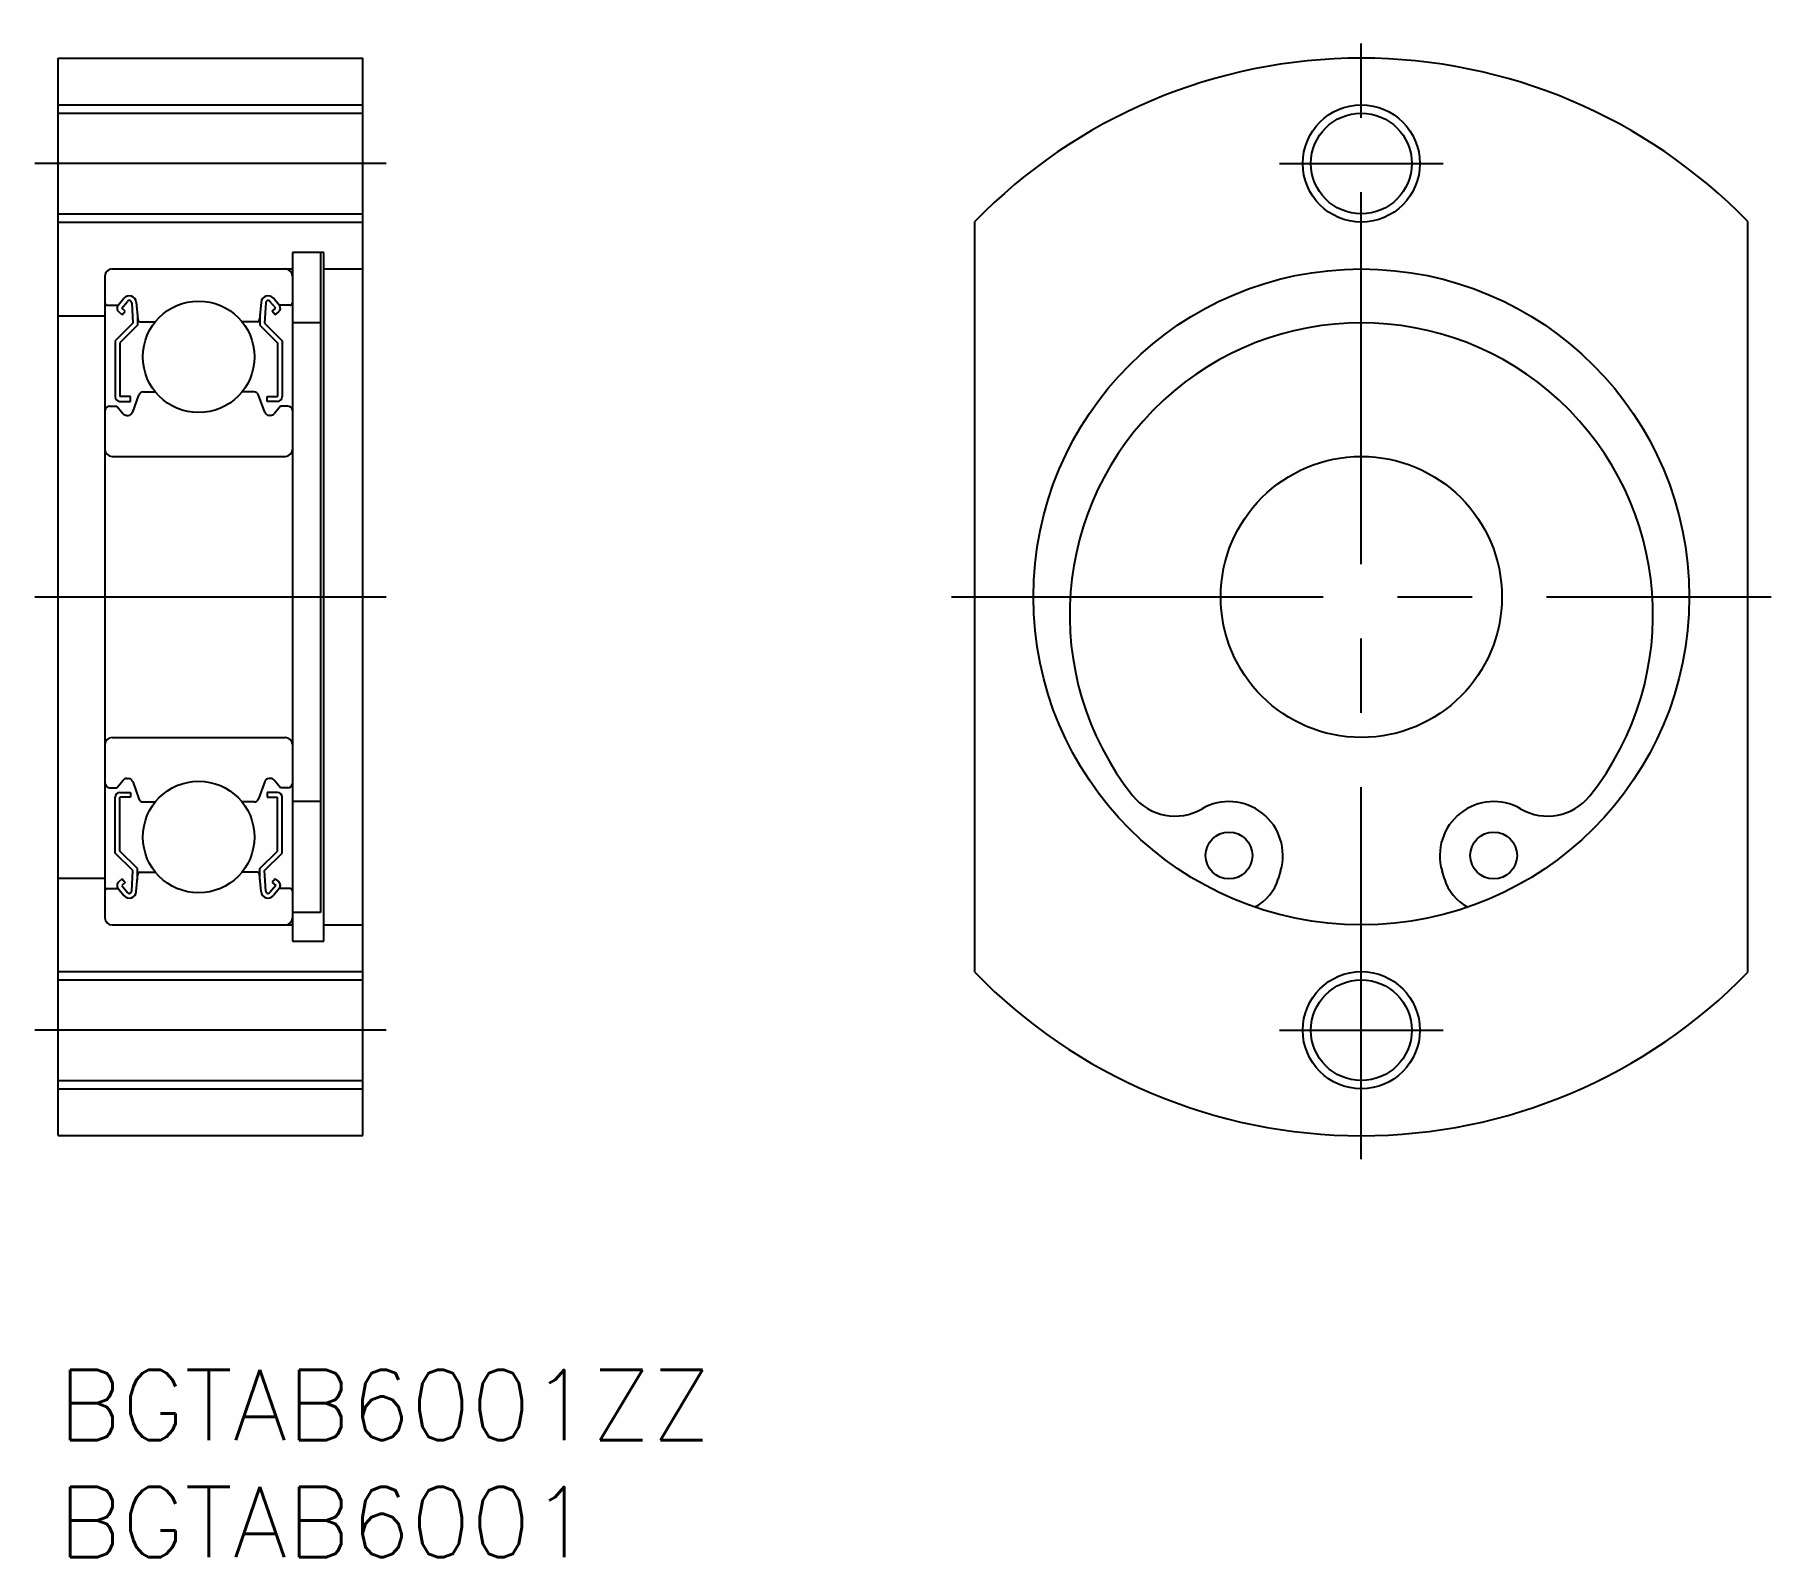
# Model space of a CAD drawing. Extents: x -1 to 73.1, y -8 to 57.
import ezdxf

# ---------------------------------------------------------------- set-up
doc = ezdxf.new("R2010")
doc.units = 0
doc.header["$LTSCALE"] = 0.5
doc.linetypes.add('CENTER', pattern=[50.8, 31.75, -6.35, 6.35, -6.35])
for name, color, linetype in [('MSM_CENTER', 1, 'CENTER'), ('MSM_CONTINUOUS', 7, 'CONTINUOUS'), ('MSM_NARROW', 5, 'CONTINUOUS'), ('MSM_PART_NUMBER', 7, 'CONTINUOUS')]:
    doc.layers.add(name, color=color, linetype=linetype)
doc.styles.get("Standard").update_dxf_attribs({"font": 'txt.shx', "height": 3, "bigfont": 'bigfont.shx'})

# ---------------------------------------------------------------- blocks, each defined once
blk = doc.blocks.new('*U4')
at = {"layer": 'MSM_PART_NUMBER'}
blk.add_text('BGTAB6001ZZ', height=3, dxfattribs=at).set_placement((0, -3))
blk = doc.blocks.new('*U5')
at = {"layer": 'MSM_PART_NUMBER'}
blk.add_text('BGTAB6001', height=3, dxfattribs=at).set_placement((0, -8))

msp = doc.modelspace()

# ---------------------------------------------------------------- linework, layer by layer
at = {"layer": 'MSM_CENTER'}
for p, q in [((55.634, 8.996), (55.634, 56.996)), ((14, 51.5), (-1, 51.5)), ((52.134, 51.5), (59.134, 51.5)), ((-1, 32.996), (14, 32.996)), ((38.135, 32.996), (73.135, 32.996)), ((14, 14.5), (-1, 14.5)), ((52.134, 14.5), (59.134, 14.5))]:
    msp.add_line(p, q, dxfattribs=at)
at = {"layer": 'MSM_CONTINUOUS'}
for p, q in [((0, 56), (13, 56)), ((0, 10), (0, 56)), ((13, 10), (13, 56)), ((0, 53.65), (13, 53.65)), ((0, 49.35), (13, 49.35)), ((39.135, 16.972), (39.135, 49.02)), ((72.135, 16.973), (72.135, 49.019)), ((9.999, 47.696), (9.999, 18.296)), ((11.349, 47.696, -0.7), (9.999, 47.696, -0.7)), ((11.199, 47.696), (11.199, 19.531)), ((11.349, 18.296, -0.1), (11.349, 47.696, -0.1)), ((2.299, 46.996), (9.999, 46.996)), ((11.349, 46.996), (12.999, 46.996)), ((1.999, 46.696), (1.999, 19.296)), ((2.099, 45.446), (2.559, 45.446)), ((2.559, 45.446), (2.809, 45.744)), ((2.712, 45.317), (2.962, 45.615)), ((2.865, 45.189), (2.712, 45.317)), ((3.139, 45.556), (3.182, 44.679)), ((3.337, 45.577), (3.402, 44.837)), ((8.661, 45.577), (8.596, 44.837)), ((8.859, 45.556), (8.816, 44.679)), ((9.286, 45.317), (9.036, 45.615)), ((9.133, 45.189), (9.286, 45.317)), ((9.439, 45.446), (9.189, 45.744)), ((9.899, 45.446), (9.439, 45.446)), ((-0.001, 44.996), (1.999, 44.996)), ((3.182, 44.679), (2.432, 43.929)), ((2.737, 45.036), (2.584, 45.164)), ((3.382, 44.596), (2.632, 43.846)), ((2.737, 45.036), (2.865, 45.189)), ((3.382, 45.066), (3.382, 44.596)), ((3.502, 44.746), (4.15, 44.746)), ((8.496, 44.746), (7.848, 44.746)), ((8.616, 45.066), (8.616, 44.596)), ((8.616, 44.596), (9.366, 43.846)), ((8.816, 44.679), (9.566, 43.929)), ((9.261, 45.036), (9.133, 45.189)), ((9.261, 45.036), (9.414, 45.164)), ((11.199, 44.696, -0.7), (9.999, 44.696, -0.7)), ((2.432, 43.929), (2.432, 41.546)), ((2.632, 43.846), (2.632, 41.546)), ((9.366, 43.846), (9.366, 41.546)), ((9.566, 43.929), (9.566, 41.546)), ((3.082, 41.546), (2.632, 41.546)), ((3.082, 41.346), (3.082, 41.546)), ((3.181, 40.878), (3.449, 41.615)), ((3.637, 41.746), (4.15, 41.746)), ((8.361, 41.746), (7.848, 41.746)), ((8.817, 40.878), (8.549, 41.615)), ((8.916, 41.546), (9.366, 41.546)), ((8.916, 41.346), (8.916, 41.546)), ((2.199, 41.146), (2.499, 41.146)), ((2.499, 41.146), (2.775, 40.818)), ((2.632, 41.346), (3.082, 41.346)), ((9.366, 41.346), (8.916, 41.346)), ((9.499, 41.146), (9.223, 40.818)), ((9.799, 41.146), (9.499, 41.146)), ((2.928, 40.746), (2.993, 40.746)), ((9.07, 40.746), (9.005, 40.746)), ((2.299, 38.996), (9.699, 38.996)), ((2.299, 26.996), (9.699, 26.996)), ((2.928, 25.246), (2.993, 25.246)), ((9.07, 25.246), (9.005, 25.246)), ((2.199, 24.846), (2.499, 24.846)), ((2.499, 24.846), (2.775, 25.175)), ((2.632, 24.646), (3.082, 24.646)), ((3.082, 24.646), (3.082, 24.446)), ((3.181, 25.115), (3.449, 24.378)), ((8.817, 25.115), (8.549, 24.378)), ((8.916, 24.646), (8.916, 24.446)), ((9.366, 24.646), (8.916, 24.646)), ((9.499, 24.846), (9.223, 25.175)), ((9.799, 24.846), (9.499, 24.846)), ((2.432, 22.063), (2.432, 24.446)), ((2.632, 22.146), (2.632, 24.446)), ((3.082, 24.446), (2.632, 24.446)), ((3.637, 24.246), (4.15, 24.246)), ((3.765, 24.246), (3.765, 24.246)), ((8.361, 24.246), (7.848, 24.246)), ((8.916, 24.446), (9.366, 24.446)), ((9.366, 22.146), (9.366, 24.446)), ((9.566, 22.063), (9.566, 24.446)), ((11.199, 24.258, -0.7), (9.999, 24.258, -0.7)), ((3.182, 21.313), (2.432, 22.063)), ((3.382, 21.396), (2.632, 22.146)), ((8.616, 21.396), (9.366, 22.146)), ((8.816, 21.313), (9.566, 22.063)), ((-0.001, 20.996), (1.999, 20.996)), ((2.737, 20.956), (2.584, 20.828)), ((2.865, 20.803), (2.712, 20.675)), ((2.737, 20.956), (2.865, 20.803)), ((3.139, 20.436), (3.182, 21.313)), ((3.337, 20.415), (3.402, 21.155)), ((3.382, 20.926), (3.382, 21.396)), ((3.502, 21.246), (4.15, 21.246)), ((8.496, 21.246), (7.848, 21.246)), ((8.661, 20.415), (8.596, 21.155)), ((8.616, 20.926), (8.616, 21.396)), ((8.859, 20.436), (8.816, 21.313)), ((9.261, 20.956), (9.133, 20.803)), ((9.133, 20.803), (9.286, 20.675)), ((9.261, 20.956), (9.414, 20.828)), ((52.19, 21.308, -0.7), (52.089, 20.966, -0.7)), ((59.179, 20.966, -0.7), (59.078, 21.308, -0.7)), ((2.099, 20.546), (2.559, 20.546)), ((2.559, 20.546), (2.809, 20.249)), ((2.712, 20.675), (2.962, 20.377)), ((9.286, 20.675), (9.036, 20.377)), ((9.439, 20.546), (9.189, 20.249)), ((9.899, 20.546), (9.439, 20.546)), ((11.199, 19.531, -0.7), (9.999, 19.531, -0.7)), ((2.299, 18.996), (9.999, 18.996)), ((11.349, 18.996), (12.999, 18.996)), ((9.999, 18.296, -0.7), (11.349, 18.296, -0.7)), ((0, 16.65), (13, 16.65)), ((0, 12.35), (13, 12.35)), ((0, 10), (13, 10))]:
    msp.add_line(p, q, dxfattribs=at)
for centre, radius in [((55.634, 51.5), 2.15), ((55.634, 32.996, -0.7), 14), ((5.999, 43.246), 2.381), ((55.634, 32.996), 6), ((5.999, 22.746), 2.381), ((49.984, 21.958, -0.7), 1), ((61.284, 21.958, -0.7), 1), ((55.634, 14.5), 2.15)]:
    msp.add_circle(centre, radius, dxfattribs=at)
for centre, radius, start, end in [((55.634, 32.996), 23, 44.15827, 135.83731), ((2.299, 46.696), 0.3, 90, 180), ((9.699, 46.696), 0.3, 0, 90), ((2.099, 45.546), 0.1, 180, 270), ((2.712, 45.318), 0.2, 140.00197, 230.08631), ((3.038, 45.551), 0.3, 4.99676, 140.00197), ((3.039, 45.551), 0.1, 2.81979, 140.00215), ((8.959, 45.551), 0.3, 39.99803, 175.00324), ((8.959, 45.551), 0.1, 39.99785, 177.18021), ((9.286, 45.318), 0.2, 309.91369, 39.99803), ((9.899, 45.546), 0.1, 270, 0), ((3.502, 44.846), 0.1, 184.99676, 269.99912), ((8.496, 44.846), 0.1, 270.00088, 355.00324), ((55.634, 32.246, -0.7), 12.45, 321.58898, 218.41102), ((2.632, 41.546), 0.2, 180, 270), ((3.637, 41.546), 0.2, 90, 159.99165), ((8.361, 41.546), 0.2, 20.00835, 90), ((9.366, 41.546), 0.2, 270, 0), ((2.199, 40.946), 0.2, 90, 180), ((2.928, 40.946), 0.2, 219.9952, 270), ((2.993, 40.946), 0.2, 270, 339.99165), ((9.005, 40.946), 0.2, 200.00835, 270), ((9.07, 40.946), 0.2, 270, 320.0048), ((9.799, 40.946), 0.2, 0, 90), ((2.299, 39.296), 0.3, 180, 270), ((9.699, 39.296), 0.3, 270, 0), ((2.299, 26.696), 0.3, 90, 180), ((9.699, 26.696), 0.3, 0, 90), ((2.928, 25.046), 0.2, 90, 140.0048), ((2.993, 25.046), 0.2, 20.00835, 90), ((9.005, 25.046), 0.2, 90, 159.99165), ((9.07, 25.046), 0.2, 39.9952, 90), ((2.199, 25.046), 0.2, 180, 270), ((2.632, 24.446), 0.2, 90, 180), ((9.366, 24.446), 0.2, 0, 90), ((9.799, 25.046), 0.2, 270, 0), ((47.681, 25.94, -0.7), 2.3, 218.41102, 300.04713), ((63.587, 25.94, -0.7), 2.3, 239.95287, 321.58898), ((3.637, 24.446), 0.2, 200.00835, 270), ((8.361, 24.446), 0.2, 270, 339.99165), ((49.984, 21.958, -0.7), 2.3, 343.58289, 120.04713), ((61.284, 21.958, -0.7), 2.3, 59.95287, 196.41711), ((2.712, 20.675), 0.2, 129.91369, 219.99803), ((3.502, 21.146), 0.1, 90.00088, 175.00324), ((8.496, 21.146), 0.1, 4.99676, 89.99912), ((9.286, 20.675), 0.2, 320.00197, 50.08631), ((50.171, 21.531, -0.7), 2, 297.32736, 343.58289), ((61.097, 21.531, -0.7), 2, 196.41711, 242.67264), ((2.099, 20.446), 0.1, 90, 180), ((3.038, 20.441), 0.3, 219.99803, 355.00324), ((3.039, 20.441), 0.1, 219.99785, 357.18021), ((8.959, 20.441), 0.3, 184.99676, 320.00197), ((8.959, 20.441), 0.1, 182.81979, 320.00215), ((9.899, 20.446), 0.1, 0, 90), ((2.299, 19.296), 0.3, 180, 270), ((9.699, 19.296), 0.3, 270, 0), ((55.634, 32.996), 23, 224.16269, 315.84173)]:
    msp.add_arc(centre, radius, start, end, dxfattribs=at)
at = {"layer": 'MSM_NARROW'}
for p, q in [((0, 54), (13, 54)), ((0, 49), (13, 49)), ((0, 17), (13, 17)), ((0, 12), (13, 12))]:
    msp.add_line(p, q, dxfattribs=at)
for centre in [(55.634, 51.5), (55.634, 14.5)]:
    msp.add_circle(centre, 2.5, dxfattribs=at)

# ---------------------------------------------------------------- block references
at = {"layer": 'MSM_CONTINUOUS'}
for name in ['*U4', '*U5']:
    msp.add_blockref(name, (0, 0), dxfattribs=at)

doc.saveas('drawing.dxf')
